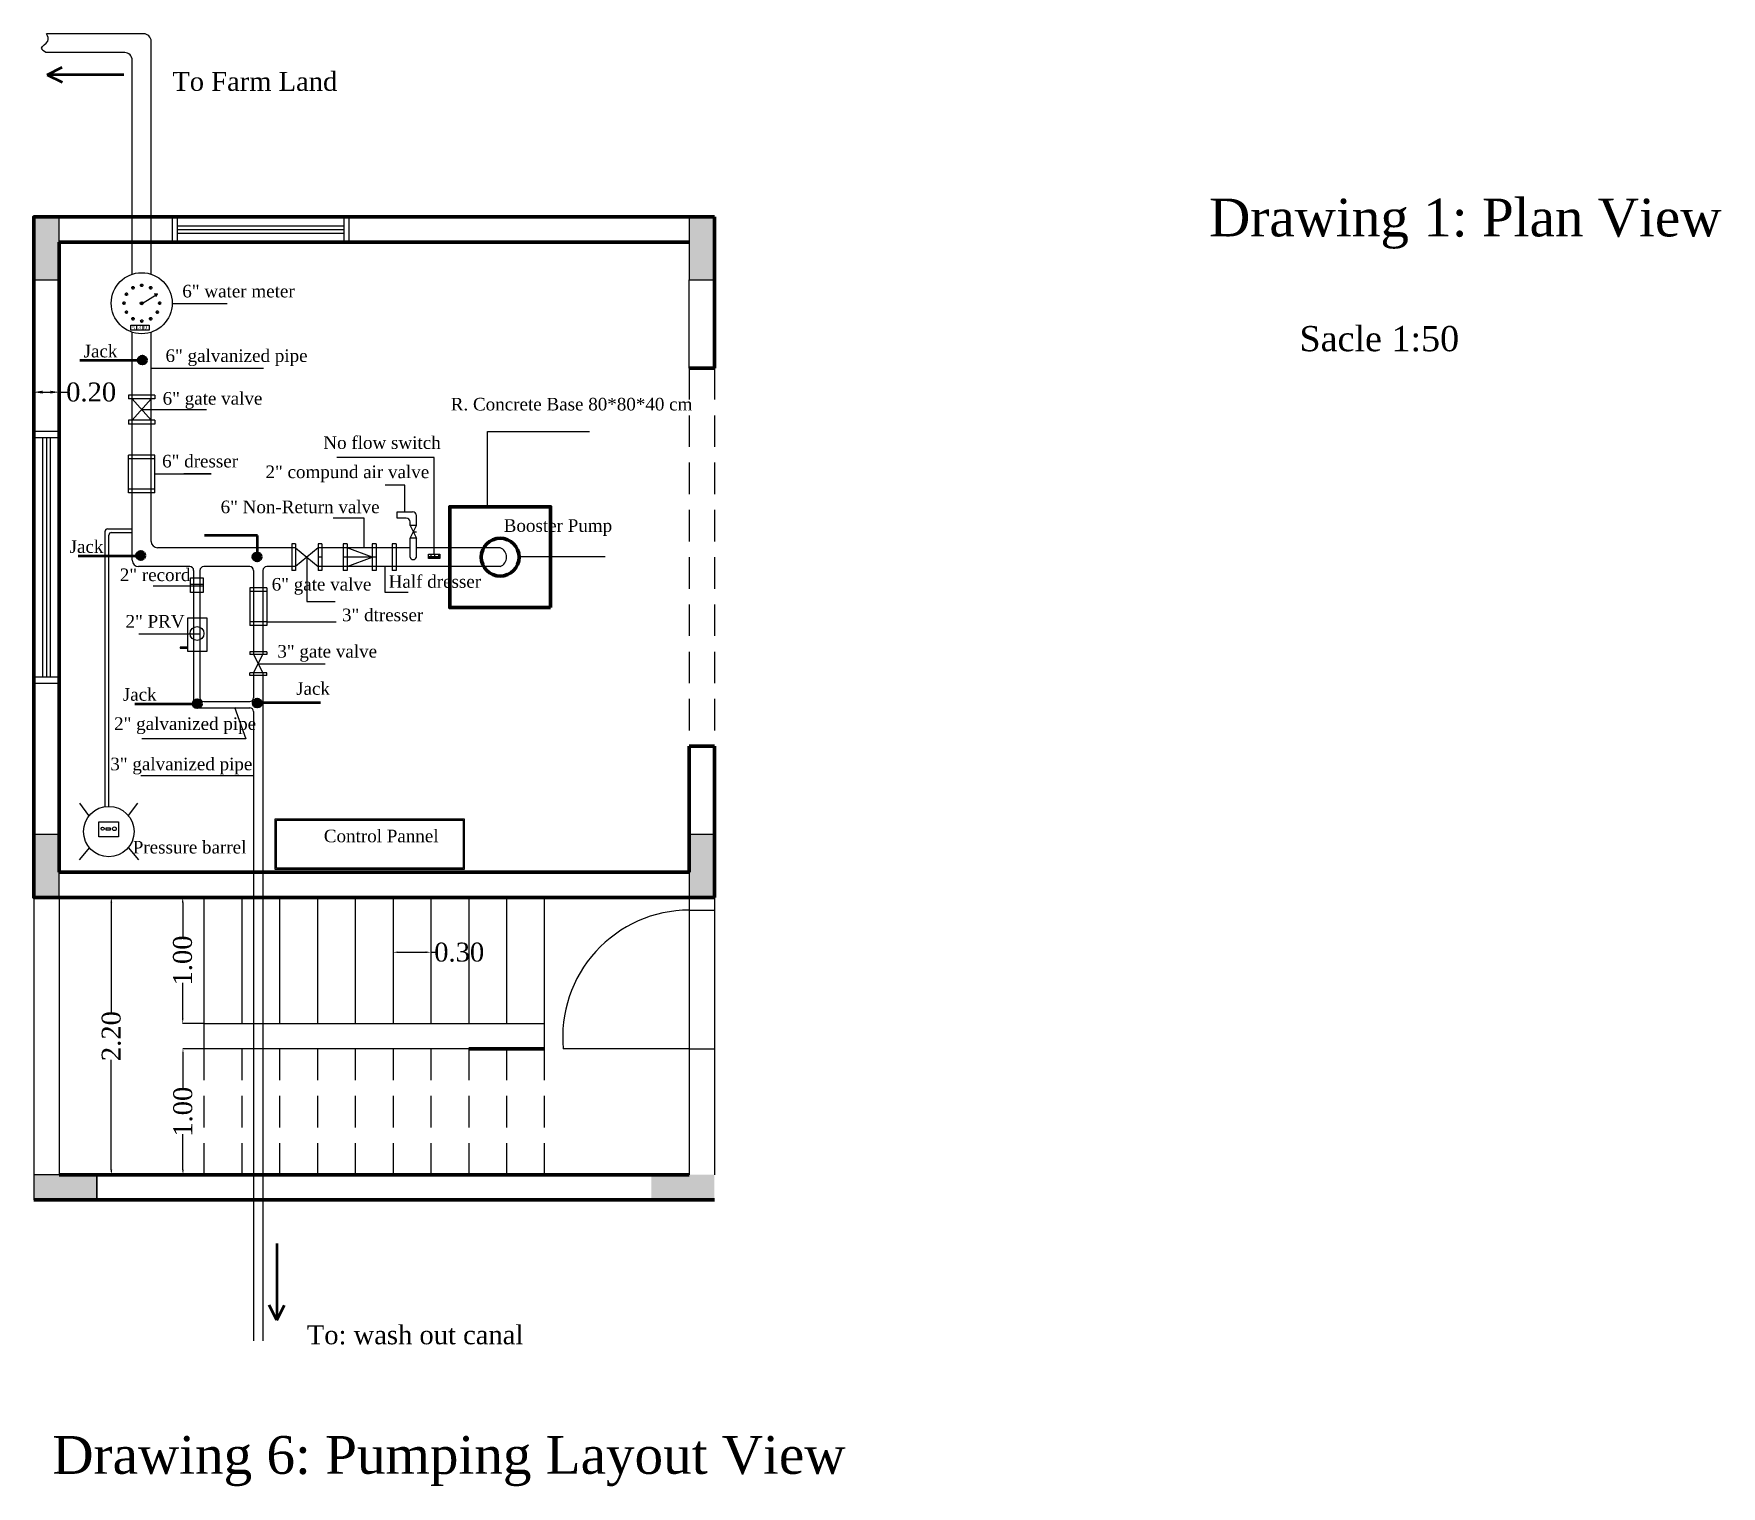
# Model space of a CAD drawing. Extents: x 159757 to 319554, y 183478 to 366995.
# Drawn here: x 159763.02 to 159776.41, y 183477.99 to 183489.51 of the extents above; entities that cross this region are included whole.
import ezdxf

# ---------------------------------------------------------------- set-up
doc = ezdxf.new("R2010")
doc.units = 0
doc.header["$MEASUREMENT"] = 0
doc.header["$PDSIZE"] = 2
doc.linetypes.add('HIDDEN', pattern=[0.375, 0.25, -0.125])
doc.layers.add('DIM6', color=180, linetype='Continuous')
doc.layers.add('LINE-NUSS', color=255, linetype='Continuous', lineweight=70)
doc.styles.add('ATT', font='TXT')
doc.styles.get("Standard").update_dxf_attribs({"font": 'times.ttf', "height": 0.15})
doc.styles.add('style13', font='times.ttf', dxfattribs={"height": 0.06})
doc.dimstyles.new('Copy of dss', dxfattribs={"dimtxt": 0.18, "dimasz": 0.07, "dimexe": 0.18, "dimexo": 0.0625, "dimgap": 0.09, "dimtad": 0, "dimtoh": 1, "dimrnd": 0.05, "dimzin": 0, "dimdsep": 46, "dimtxsty": 'ATT', "dimcen": 0.09, "dimse1": 1, "dimse2": 1, "dimclrd": 8, "dimclrt": 2, "dimadec": 0, "dimazin": 0, "dimtfac": 1, "dimtofl": 0, "dimtmove": 0, "dimatfit": 3, "dimfxl": 0.18, "dimtolj": 1, "dimtzin": 0, "dimarcsym": 0})

# ---------------------------------------------------------------- blocks, each defined once
blk = doc.blocks.new('*D77')
at = {"layer": 'DEFPOINTS', "color": 0, "linetype": 'Continuous', "transparency": 16777216}
for p in [(159763.02, 183486.715), (159763.22, 183486.715), (159763.22, 183486.669)]:
    blk.add_point(p, dxfattribs=at)
at = {"layer": 'DIM6', "color": 0, "linetype": 'Continuous', "lineweight": -2, "transparency": 16777216}
for p, q in [((159763.02, 183486.713), (159763.02, 183486.668)), ((159763.22, 183486.713), (159763.22, 183486.668))]:
    blk.add_line(p, q, dxfattribs=at)
at = {"layer": 'DIM6', "color": 7, "linetype": 'Continuous', "lineweight": -2, "transparency": 16777216}
for p, q in [((159763.09, 183486.669), (159763.15, 183486.669)), ((159763.22, 183486.669), (159763.29, 183486.669))]:
    blk.add_line(p, q, dxfattribs=at)
at = {"layer": 'DIM6', "color": 7, "linetype": 'Continuous', "transparency": 16777216}
for points in [[(159763.09, 183486.681), (159763.09, 183486.658), (159763.02, 183486.669)], [(159763.15, 183486.681), (159763.15, 183486.658), (159763.22, 183486.669)]]:
    blk.add_solid(points, dxfattribs=at)
at = {"layer": 'DIM6', "color": 7, "linetype": 'Continuous', "transparency": 16777216, "insert": (159763.475, 183486.669), "char_height": 0.15, "attachment_point": 5}
blk.add_mtext('\\A1;0.20', dxfattribs=at)
blk = doc.blocks.new('*D113')
at = {"layer": 'DEFPOINTS', "color": 0, "linetype": 'Continuous', "transparency": 16777216}
for p in [(159765.87, 183482.225), (159766.17, 183482.225), (159766.17, 183482.225)]:
    blk.add_point(p, dxfattribs=at)
at = {"layer": 'DIM6', "color": 0, "linetype": 'Continuous', "lineweight": -2, "transparency": 16777216}
for p, q in [((159765.87, 183482.227), (159765.87, 183482.227)), ((159766.17, 183482.227), (159766.17, 183482.227))]:
    blk.add_line(p, q, dxfattribs=at)
at = {"layer": 'DIM6', "color": 7, "linetype": 'Continuous', "lineweight": -2, "transparency": 16777216}
for p, q in [((159765.91, 183482.225), (159766.13, 183482.225)), ((159766.17, 183482.225), (159766.21, 183482.225))]:
    blk.add_line(p, q, dxfattribs=at)
at = {"layer": 'DIM6', "color": 7, "linetype": 'Continuous', "transparency": 16777216}
for points in [[(159765.91, 183482.232), (159765.91, 183482.219), (159765.87, 183482.225)], [(159766.13, 183482.232), (159766.13, 183482.219), (159766.17, 183482.225)]]:
    blk.add_solid(points, dxfattribs=at)
at = {"layer": 'DIM6', "color": 7, "linetype": 'Continuous', "transparency": 16777216, "insert": (159766.395, 183482.225), "char_height": 0.15, "attachment_point": 5}
blk.add_mtext('\\A1;0.30', dxfattribs=at)
blk = doc.blocks.new('*D114')
at = {"layer": 'DEFPOINTS', "color": 0, "linetype": 'Continuous', "transparency": 16777216}
for p in [(159764.201, 183482.66), (159764.37, 183482.66), (159764.37, 183481.66)]:
    blk.add_point(p, dxfattribs=at)
at = {"layer": 'DIM6', "color": 0, "linetype": 'Continuous', "lineweight": -2, "transparency": 16777216}
for p, q in [((159764.368, 183482.66), (159764.2, 183482.66)), ((159764.368, 183481.66), (159764.2, 183481.66))]:
    blk.add_line(p, q, dxfattribs=at)
at = {"layer": 'DIM6', "color": 7, "linetype": 'Continuous', "lineweight": -2, "transparency": 16777216}
for p, q in [((159764.201, 183482.62), (159764.201, 183482.337)), ((159764.201, 183481.7), (159764.201, 183481.983))]:
    blk.add_line(p, q, dxfattribs=at)
at = {"layer": 'DIM6', "color": 7, "linetype": 'Continuous', "transparency": 16777216}
for points in [[(159764.195, 183482.62), (159764.208, 183482.62), (159764.201, 183482.66)], [(159764.195, 183481.7), (159764.208, 183481.7), (159764.201, 183481.66)]]:
    blk.add_solid(points, dxfattribs=at)
at = {"layer": 'DIM6', "color": 7, "linetype": 'Continuous', "transparency": 16777216, "insert": (159764.201, 183482.16), "char_height": 0.15, "attachment_point": 5, "rotation": 90}
blk.add_mtext('\\A1;1.00', dxfattribs=at)
blk = doc.blocks.new('*D115')
at = {"layer": 'DEFPOINTS', "color": 0, "linetype": 'Continuous', "transparency": 16777216}
for p in [(159763.533, 183482.66), (159763.533, 183480.46), (159763.635, 183480.46)]:
    blk.add_point(p, dxfattribs=at)
at = {"layer": 'DIM6', "color": 0, "linetype": 'Continuous', "lineweight": -2, "transparency": 16777216}
for p, q in [((159763.535, 183482.66), (159763.637, 183482.66)), ((159763.535, 183480.46), (159763.637, 183480.46))]:
    blk.add_line(p, q, dxfattribs=at)
at = {"layer": 'DIM6', "color": 7, "linetype": 'Continuous', "lineweight": -2, "transparency": 16777216}
for p, q in [((159763.635, 183482.62), (159763.635, 183481.747)), ((159763.635, 183480.5), (159763.635, 183481.372))]:
    blk.add_line(p, q, dxfattribs=at)
at = {"layer": 'DIM6', "color": 7, "linetype": 'Continuous', "transparency": 16777216}
for points in [[(159763.628, 183482.62), (159763.642, 183482.62), (159763.635, 183482.66)], [(159763.628, 183480.5), (159763.642, 183480.5), (159763.635, 183480.46)]]:
    blk.add_solid(points, dxfattribs=at)
at = {"layer": 'DIM6', "color": 7, "linetype": 'Continuous', "transparency": 16777216, "insert": (159763.635, 183481.56), "char_height": 0.15, "attachment_point": 5, "rotation": 90}
blk.add_mtext('\\A1;2.20', dxfattribs=at)
blk = doc.blocks.new('*D116')
at = {"layer": 'DEFPOINTS', "color": 0, "linetype": 'Continuous', "transparency": 16777216}
for p in [(159764.203, 183481.46), (159764.37, 183481.46), (159764.37, 183480.46)]:
    blk.add_point(p, dxfattribs=at)
at = {"layer": 'DIM6', "color": 0, "linetype": 'Continuous', "lineweight": -2, "transparency": 16777216}
for p, q in [((159764.368, 183481.46), (159764.202, 183481.46)), ((159764.368, 183480.46), (159764.202, 183480.46))]:
    blk.add_line(p, q, dxfattribs=at)
at = {"layer": 'DIM6', "color": 7, "linetype": 'Continuous', "lineweight": -2, "transparency": 16777216}
for p, q in [((159764.203, 183481.42), (159764.203, 183481.137)), ((159764.203, 183480.5), (159764.203, 183480.783))]:
    blk.add_line(p, q, dxfattribs=at)
at = {"layer": 'DIM6', "color": 7, "linetype": 'Continuous', "transparency": 16777216}
for points in [[(159764.197, 183481.42), (159764.21, 183481.42), (159764.203, 183481.46)], [(159764.197, 183480.5), (159764.21, 183480.5), (159764.203, 183480.46)]]:
    blk.add_solid(points, dxfattribs=at)
at = {"layer": 'DIM6', "color": 7, "linetype": 'Continuous', "transparency": 16777216, "insert": (159764.203, 183480.96), "char_height": 0.15, "attachment_point": 5, "rotation": 90}
blk.add_mtext('\\A1;1.00', dxfattribs=at)

msp = doc.modelspace()

# ---------------------------------------------------------------- hatches: boundary and pattern name
at = {"layer": 'DIM6', "linetype": 'Continuous'}
h = msp.add_hatch(color=7, dxfattribs=at)
h.dxf.hatch_style = 1
h.paths.add_polyline_path([(159768.42, 183488.06), (159768.22, 183488.06), (159768.22, 183487.56), (159768.42, 183487.56)])
h.paths.add_polyline_path([(159763.22, 183488.06), (159763.02, 183488.06), (159763.02, 183487.56), (159763.22, 183487.56)])
h.paths.add_polyline_path([(159768.42, 183483.16), (159768.22, 183483.16), (159768.22, 183482.66), (159768.42, 183482.66)])
h.paths.add_polyline_path([(159763.22, 183483.16), (159763.02, 183483.16), (159763.02, 183482.66), (159763.22, 183482.66)])
h = msp.add_hatch(color=7, dxfattribs=at)
h.dxf.hatch_style = 1
h.paths.add_polyline_path([(159763.22, 183488.06), (159763.02, 183488.06), (159763.02, 183487.56), (159763.22, 183487.56)])
h.paths.add_polyline_path([(159763.22, 183483.16), (159763.02, 183483.16), (159763.02, 183482.66), (159763.22, 183482.66)])
h.paths.add_polyline_path([(159763.52, 183480.46), (159763.02, 183480.46), (159763.02, 183480.26), (159763.52, 183480.26)])
h.paths.add_polyline_path([(159768.42, 183480.46), (159767.92, 183480.46), (159767.92, 183480.26), (159768.42, 183480.26)])
h.paths.add_polyline_path([(159768.42, 183483.16), (159768.22, 183483.16), (159768.22, 183482.66), (159768.42, 183482.66)])
h.paths.add_polyline_path([(159768.42, 183488.06), (159768.22, 183488.06), (159768.22, 183487.56), (159768.42, 183487.56)])
at = {"layer": 'DIM6', "linetype": 'Continuous', "lineweight": 50}
h = msp.add_hatch(color=7, dxfattribs=at)
edge = h.paths.add_edge_path()
edge.add_arc((159763.948, 183487.498), 0.005, 0, 360)
edge = h.paths.add_edge_path()
edge.add_arc((159763.807, 183487.498), 0.005, 0, 360)
edge = h.paths.add_edge_path()
edge.add_arc((159763.876, 183487.517), 0.005, 0, 360)
edge = h.paths.add_edge_path()
edge.add_arc((159764.019, 183487.375), 0.005, 0, 360)
edge = h.paths.add_edge_path()
edge.add_arc((159764, 183487.304), 0.005, 0, 360)
edge = h.paths.add_edge_path()
edge.add_arc((159763.948, 183487.252), 0.005, 0, 360)
edge = h.paths.add_edge_path()
edge.add_arc((159763.877, 183487.233), 0.005, 0, 360)
edge = h.paths.add_edge_path()
edge.add_arc((159763.755, 183487.304), 0.005, 0, 360)
edge = h.paths.add_edge_path()
edge.add_arc((159763.736, 183487.375), 0.005, 0, 360)
edge = h.paths.add_edge_path()
edge.add_arc((159763.755, 183487.446), 0.005, 0, 360)
edge = h.paths.add_edge_path()
edge.add_arc((159763.807, 183487.252), 0.005, 0, 360)
at = {"layer": 'DIM6', "linetype": 'Continuous'}
h = msp.add_hatch(color=7, dxfattribs=at)
edge = h.paths.add_edge_path()
edge.add_arc((159763.876, 183487.375), 0.0119, 0, 360)
at = {"layer": 'DIM6', "linetype": 'Continuous', "lineweight": 50}
h = msp.add_hatch(color=7, dxfattribs=at)
edge = h.paths.add_edge_path()
edge.add_arc((159763.881, 183486.924), 0.0334, 0, 360)
h = msp.add_hatch(color=7, dxfattribs=at)
edge = h.paths.add_edge_path()
edge.add_arc((159763.868, 183485.373), 0.0334, 0, 360)
h = msp.add_hatch(color=7, dxfattribs=at)
edge = h.paths.add_edge_path()
edge.add_arc((159764.791, 183485.362), 0.0334, 0, 360)
at = {"layer": 'DIM6', "linetype": 'Continuous'}
h = msp.add_hatch(dxfattribs=at)
h.set_pattern_fill('INSUL', scale=0.08, angle=90, style=0)
h.set_pattern_definition([(90, (-23719.5274, 23715.81763), (0.03, 2e-18), []), (90, (-23719.5174, 23715.81763), (0.03, 2e-18), [0.01, -0.01]), (90, (-23719.5074, 23715.81763), (0.03, 2e-18), [0.01, -0.01])])
h.paths.add_polyline_path([(159766.152, 183485.349), (159766.152, 183485.383), (159766.24, 183485.383), (159766.24, 183485.349)])
at = {"layer": 'DIM6', "linetype": 'Continuous', "lineweight": 50}
h = msp.add_hatch(color=7, dxfattribs=at)
edge = h.paths.add_edge_path()
edge.add_arc((159764.317, 183484.197), 0.0334, 0, 360)
h = msp.add_hatch(color=7, dxfattribs=at)
edge = h.paths.add_edge_path()
edge.add_arc((159764.793, 183484.202), 0.0334, 0, 360)

# ---------------------------------------------------------------- linework, layer by layer
at = {"layer": 'DIM6', "color": 7, "linetype": 'Continuous'}
for p, q in [((159763.891, 183489.513), (159763.122, 183489.513)), ((159763.951, 183487.605), (159763.951, 183489.453)), ((159763.741, 183489.363), (159763.116, 183489.363)), ((159763.801, 183487.605), (159763.801, 183489.303)), ((159764.121, 183487.86), (159764.121, 183488.06)), ((159764.161, 183487.86), (159764.161, 183488.06)), ((159765.481, 183487.86), (159765.481, 183488.06)), ((159765.521, 183487.86), (159765.521, 183488.06)), ((159764.161, 183487.99), (159765.481, 183487.99)), ((159764.161, 183487.96), (159765.481, 183487.96)), ((159764.161, 183487.93), (159765.481, 183487.93)), ((159768.22, 183486.86), (159768.22, 183487.56)), ((159763.887, 183487.379), (159763.999, 183487.446)), ((159763.999, 183487.446), (159763.976, 183487.446)), ((159763.999, 183487.446), (159763.988, 183487.425)), ((159764.118, 183487.372), (159764.554, 183487.372)), ((159763.791, 183487.161), (159763.791, 183487.2)), ((159763.791, 183487.2), (159763.936, 183487.2)), ((159763.936, 183487.161), (159763.791, 183487.161)), ((159763.801, 183485.335), (159763.801, 183487.145)), ((159763.836, 183487.2), (159763.836, 183487.161)), ((159763.886, 183487.2), (159763.886, 183487.161)), ((159763.936, 183487.2), (159763.936, 183487.161)), ((159763.951, 183485.485), (159763.951, 183487.145)), ((159764.841, 183486.856), (159763.947, 183486.856)), ((159763.771, 183486.646), (159763.771, 183486.616)), ((159763.981, 183486.646), (159763.771, 183486.646)), ((159763.981, 183486.616), (159763.771, 183486.616)), ((159763.951, 183486.446), (159763.801, 183486.616)), ((159763.801, 183486.446), (159763.951, 183486.616)), ((159763.981, 183486.646), (159763.981, 183486.616)), ((159763.981, 183486.446), (159763.771, 183486.446)), ((159763.771, 183486.446), (159763.771, 183486.416)), ((159763.876, 183486.531), (159764.389, 183486.531)), ((159763.981, 183486.446), (159763.981, 183486.416)), ((159763.02, 183486.36), (159763.22, 183486.36)), ((159763.02, 183486.31), (159763.22, 183486.31)), ((159763.09, 183486.31), (159763.09, 183484.41)), ((159763.12, 183486.31), (159763.12, 183484.41)), ((159763.15, 183486.31), (159763.15, 183484.41)), ((159763.981, 183486.416), (159763.771, 183486.416)), ((159766.619, 183485.76), (159766.619, 183486.358)), ((159766.619, 183486.358), (159767.428, 183486.358)), ((159763.981, 183486.17), (159763.771, 183486.17)), ((159763.771, 183485.87), (159763.771, 183486.17)), ((159763.981, 183485.87), (159763.981, 183486.17)), ((159763.981, 183486.14), (159763.771, 183486.14)), ((159763.981, 183486.02), (159764.428, 183486.02)), ((159764.428, 183486.02), (159764.21, 183486.02)), ((159766.196, 183486.15), (159765.424, 183486.15)), ((159766.196, 183485.383), (159766.196, 183486.15)), ((159763.981, 183485.9), (159763.771, 183485.9)), ((159765.964, 183485.932), (159765.808, 183485.932)), ((159765.964, 183485.72), (159765.964, 183485.932)), ((159763.981, 183485.87), (159763.771, 183485.87)), ((159765.64, 183485.669), (159765.394, 183485.669)), ((159765.64, 183485.435), (159765.64, 183485.669)), ((159765.904, 183485.67), (159765.904, 183485.72)), ((159765.904, 183485.72), (159766.025, 183485.72)), ((159765.975, 183485.67), (159765.904, 183485.67)), ((159766.005, 183485.61), (159766.005, 183485.64)), ((159766.055, 183485.61), (159766.055, 183485.69)), ((159763.585, 183483.381), (159763.585, 183485.565)), ((159763.605, 183485.585), (159763.801, 183485.585)), ((159763.615, 183483.383), (159763.615, 183485.535)), ((159763.635, 183485.555), (159763.801, 183485.555)), ((159766.055, 183485.61), (159766.005, 183485.61)), ((159766.005, 183485.61), (159766.055, 183485.51)), ((159766.005, 183485.51), (159766.055, 183485.61)), ((159766.005, 183485.36), (159766.005, 183485.51)), ((159766.055, 183485.51), (159766.005, 183485.51)), ((159766.055, 183485.51), (159766.005, 183485.51)), ((159766.03, 183485.56), (159766.055, 183485.56)), ((159766.055, 183485.56), (159766.055, 183485.56)), ((159766.055, 183485.36), (159766.055, 183485.51)), ((159765.096, 183485.435), (159764.001, 183485.435)), ((159765.066, 183485.465), (159765.066, 183485.255)), ((159765.096, 183485.465), (159765.066, 183485.465)), ((159765.096, 183485.465), (159765.096, 183485.255)), ((159765.096, 183485.435), (159765.275, 183485.285)), ((159765.275, 183485.435), (159765.096, 183485.285)), ((159765.185, 183485.36), (159765.185, 183485.008)), ((159765.305, 183485.465), (159765.275, 183485.465)), ((159765.275, 183485.465), (159765.275, 183485.255)), ((159766.005, 183485.435), (159765.275, 183485.435)), ((159765.305, 183485.36), (159765.275, 183485.36)), ((159765.305, 183485.465), (159765.305, 183485.255)), ((159765.505, 183485.465), (159765.475, 183485.465)), ((159765.475, 183485.465), (159765.475, 183485.255)), ((159765.735, 183485.36), (159765.475, 183485.36)), ((159765.505, 183485.465), (159765.505, 183485.255)), ((159765.705, 183485.36), (159765.505, 183485.435)), ((159765.505, 183485.285), (159765.705, 183485.36)), ((159765.705, 183485.465), (159765.705, 183485.255)), ((159765.735, 183485.465), (159765.705, 183485.465)), ((159765.735, 183485.465), (159765.735, 183485.255)), ((159765.864, 183485.465), (159765.864, 183485.255)), ((159765.894, 183485.465), (159765.864, 183485.465)), ((159765.894, 183485.465), (159765.894, 183485.255)), ((159766.72, 183485.435), (159766.055, 183485.435)), ((159766.869, 183485.365), (159767.554, 183485.365)), ((159764.258, 183485.285), (159763.851, 183485.285)), ((159764.288, 183485.255), (159764.288, 183484.195)), ((159764.338, 183485.255), (159764.338, 183484.245)), ((159764.733, 183485.285), (159764.368, 183485.285)), ((159764.763, 183485.255), (159764.763, 183484.588)), ((159764.838, 183485.255), (159764.838, 183484.588)), ((159765.096, 183485.285), (159764.868, 183485.285)), ((159765.096, 183485.255), (159765.066, 183485.255)), ((159766.72, 183485.285), (159765.275, 183485.285)), ((159765.305, 183485.255), (159765.275, 183485.255)), ((159765.505, 183485.255), (159765.475, 183485.255)), ((159765.735, 183485.255), (159765.705, 183485.255)), ((159765.805, 183485.285), (159765.805, 183485.082)), ((159765.894, 183485.255), (159765.864, 183485.255)), ((159764.263, 183485.13), (159763.968, 183485.13)), ((159764.263, 183485.08), (159764.263, 183485.196)), ((159764.263, 183485.196), (159764.363, 183485.196)), ((159764.263, 183485.146), (159764.363, 183485.146)), ((159764.363, 183485.13), (159764.263, 183485.13)), ((159764.363, 183485.08), (159764.263, 183485.08)), ((159764.363, 183485.196), (159764.363, 183485.08)), ((159764.733, 183485.117), (159764.733, 183484.817)), ((159764.868, 183485.117), (159764.733, 183485.117)), ((159764.868, 183485.087), (159764.733, 183485.087)), ((159764.868, 183485.117), (159764.868, 183484.817)), ((159765.805, 183485.082), (159765.989, 183485.082)), ((159765.185, 183485.008), (159765.411, 183485.008)), ((159764.868, 183484.847), (159764.733, 183484.847)), ((159764.868, 183484.817), (159764.733, 183484.817)), ((159764.868, 183484.847), (159765.419, 183484.847)), ((159764.338, 183484.75), (159763.853, 183484.75)), ((159764.868, 183484.608), (159764.733, 183484.608)), ((159764.733, 183484.608), (159764.733, 183484.588)), ((159764.868, 183484.588), (159764.733, 183484.588)), ((159764.763, 183484.588), (159764.838, 183484.442)), ((159764.763, 183484.442), (159764.838, 183484.588)), ((159764.868, 183484.608), (159764.868, 183484.588)), ((159764.868, 183484.442), (159764.733, 183484.442)), ((159764.733, 183484.422), (159764.733, 183484.442)), ((159764.868, 183484.422), (159764.733, 183484.422)), ((159764.763, 183484.442), (159764.763, 183484.245)), ((159764.801, 183484.515), (159765.332, 183484.515)), ((159764.838, 183484.442), (159764.838, 183479.141)), ((159764.868, 183484.422), (159764.868, 183484.442)), ((159763.02, 183484.41), (159763.22, 183484.41)), ((159763.02, 183484.36), (159763.22, 183484.36)), ((159764.318, 183484.165), (159764.733, 183484.165)), ((159764.368, 183484.215), (159764.733, 183484.215)), ((159764.612, 183484.17), (159764.702, 183483.918)), ((159764.763, 183484.135), (159764.763, 183479.141)), ((159764.702, 183483.918), (159763.876, 183483.918)), ((159764.763, 183483.626), (159763.869, 183483.626)), ((159763.457, 183483.311), (159763.384, 183483.409)), ((159763.772, 183483.311), (159763.845, 183483.409)), ((159763.461, 183483.057), (159763.379, 183482.959)), ((159763.768, 183483.057), (159763.85, 183482.959)), ((159763.02, 183482.66), (159763.02, 183480.26)), ((159763.22, 183482.66), (159763.22, 183480.46)), ((159764.37, 183482.66), (159764.37, 183481.66)), ((159764.67, 183482.66), (159764.67, 183481.66)), ((159764.97, 183482.66), (159764.97, 183481.66)), ((159765.27, 183482.66), (159765.27, 183481.66)), ((159765.57, 183482.66), (159765.57, 183481.66)), ((159765.87, 183482.66), (159765.87, 183481.66)), ((159766.17, 183482.66), (159766.17, 183481.66)), ((159766.47, 183482.66), (159766.47, 183481.66)), ((159766.77, 183482.66), (159766.77, 183481.66)), ((159767.07, 183482.66), (159767.07, 183481.66)), ((159768.22, 183482.66), (159768.22, 183480.46)), ((159768.22, 183482.56), (159768.42, 183482.56)), ((159768.42, 183482.66), (159768.42, 183480.459)), ((159764.368, 183481.66), (159767.07, 183481.66)), ((159764.37, 183481.66), (159764.37, 183481.46)), ((159767.07, 183481.66), (159767.07, 183481.46)), ((159766.47, 183481.46), (159764.37, 183481.46)), ((159768.22, 183481.46), (159767.22, 183481.46)), ((159768.22, 183481.46), (159768.42, 183481.46)), ((159763.22, 183480.46), (159763.02, 183480.46)), ((159763.52, 183480.46), (159763.52, 183480.26))]:
    msp.add_line(p, q, dxfattribs=at)
at = {"layer": 'DIM6', "color": 7, "linetype": 'Continuous', "lineweight": 50}
for p, q in [((159763.125, 183489.188), (159763.245, 183489.248)), ((159763.735, 183489.188), (159763.125, 183489.188)), ((159763.125, 183489.188), (159763.245, 183489.128)), ((159763.876, 183486.92), (159763.385, 183486.92)), ((159764.794, 183485.533), (159764.373, 183485.533)), ((159764.794, 183485.364), (159764.794, 183485.533)), ((159763.864, 183485.368), (159763.373, 183485.368)), ((159764.313, 183484.193), (159763.821, 183484.193)), ((159764.805, 183484.207), (159765.294, 183484.207)), ((159764.948, 183479.914), (159764.948, 183479.305)), ((159764.948, 183479.305), (159764.888, 183479.425)), ((159764.948, 183479.305), (159765.008, 183479.425))]:
    msp.add_line(p, q, dxfattribs=at)
at = {"layer": 'DIM6', "color": 7, "linetype": 'HIDDEN'}
for p, q in [((159768.22, 183486.86), (159768.22, 183483.86)), ((159768.42, 183486.86), (159768.42, 183483.86)), ((159764.37, 183481.46), (159764.37, 183480.46)), ((159764.67, 183481.46), (159764.67, 183480.46)), ((159764.97, 183481.46), (159764.97, 183480.46)), ((159765.27, 183481.46), (159765.27, 183480.46)), ((159765.57, 183481.46), (159765.57, 183480.46)), ((159765.87, 183481.46), (159765.87, 183480.46)), ((159766.17, 183481.46), (159766.17, 183480.46)), ((159766.47, 183481.46), (159766.47, 183480.46)), ((159766.77, 183481.46), (159766.77, 183480.46)), ((159767.07, 183481.46), (159767.07, 183480.46))]:
    msp.add_line(p, q, dxfattribs=at)
at = {"layer": 'DIM6', "color": 7, "linetype": 'Continuous'}
for points in [[(159763.02, 183487.56), (159763.22, 183487.56), (159763.22, 183488.06), (159763.02, 183488.06)], [(159768.22, 183487.56), (159768.42, 183487.56), (159768.42, 183488.06), (159768.22, 183488.06)], [(159766.152, 183485.349), (159766.152, 183485.383), (159766.24, 183485.383), (159766.24, 183485.349)], [(159764.393, 183484.611), (159764.241, 183484.611), (159764.241, 183484.88), (159764.393, 183484.88)], [(159764.241, 183484.645), (159764.182, 183484.645), (159764.182, 183484.639), (159764.241, 183484.639)], [(159763.693, 183483.142), (159763.537, 183483.142), (159763.537, 183483.261), (159763.693, 183483.261)], [(159763.625, 183483.194), (159763.594, 183483.194), (159763.594, 183483.213), (159763.625, 183483.213)], [(159766.435, 183482.883), (159764.935, 183482.883), (159764.935, 183483.283), (159766.435, 183483.283)], [(159766.425, 183482.893), (159764.945, 183482.893), (159764.945, 183483.273), (159766.425, 183483.273)], [(159763.02, 183482.66), (159763.22, 183482.66), (159763.22, 183483.16), (159763.02, 183483.16)], [(159768.22, 183482.66), (159768.42, 183482.66), (159768.42, 183483.16), (159768.22, 183483.16)], [(159763.02, 183480.26), (159763.52, 183480.26), (159763.52, 183480.46), (159763.02, 183480.46)]]:
    msp.add_lwpolyline(points, close=True, dxfattribs=at)
for centre, radius in [((159763.876, 183487.375), 0.242), ((159763.876, 183487.375), 0.0119), ((159764.315, 183484.754), 0.0549), ((159763.615, 183483.183), 0.2), ((159763.566, 183483.206), 0.0126), ((159763.659, 183483.205), 0.0149)]:
    msp.add_circle(centre, radius, dxfattribs=at)
at = {"layer": 'DIM6', "color": 7, "linetype": 'Continuous', "lineweight": 50}
for centre, radius in [((159763.807, 183487.498), 0.005), ((159763.876, 183487.517), 0.005), ((159763.948, 183487.498), 0.005), ((159763.736, 183487.375), 0.005), ((159763.755, 183487.446), 0.005), ((159764.019, 183487.375), 0.005), ((159763.755, 183487.304), 0.005), ((159763.807, 183487.252), 0.005), ((159763.877, 183487.233), 0.005), ((159763.948, 183487.252), 0.005), ((159764, 183487.304), 0.005), ((159763.881, 183486.924), 0.0334), ((159763.868, 183485.373), 0.0334), ((159764.791, 183485.362), 0.0334), ((159764.317, 183484.197), 0.0334), ((159764.793, 183484.202), 0.0334)]:
    msp.add_circle(centre, radius, dxfattribs=at)
at = {"layer": 'DIM6', "color": 7, "linetype": 'Continuous'}
for centre, radius, start, end in [((159763.891, 183489.453), 0.06, 0, 90), ((159763.741, 183489.303), 0.06, 360, 90), ((159765.975, 183485.64), 0.03, 0, 90), ((159766.025, 183485.69), 0.03, 0, 90), ((159763.605, 183485.565), 0.02, 90, 180), ((159763.635, 183485.535), 0.02, 90, 180), ((159764.001, 183485.485), 0.05, 180, 270), ((159766.03, 183485.367), 0.0259, 195.0718, 344.9282), ((159766.69, 183485.36), 0.0806, 291.4316, 68.5684), ((159763.851, 183485.335), 0.05, 180, 270), ((159764.258, 183485.255), 0.03, 0, 90), ((159764.368, 183485.255), 0.03, 90, 180), ((159764.733, 183485.255), 0.03, 0, 90), ((159764.868, 183485.255), 0.03, 90, 180), ((159764.318, 183484.195), 0.03, 180, 270), ((159764.368, 183484.245), 0.03, 180, 270), ((159764.733, 183484.245), 0.03, 270, 0), ((159764.733, 183484.135), 0.03, 0, 90), ((159768.223, 183481.553), 1.007, 90.1718, 185.2808)]:
    msp.add_arc(centre, radius, start, end, dxfattribs=at)
msp.add_spline([(159763.116, 183489.363), (159763.082, 183489.398), (159763.131, 183489.454), (159763.122, 183489.513)], degree=3, dxfattribs=at)
for p in [(159763.805, 183487.498), (159763.807, 183487.498), (159763.876, 183487.517), (159763.947, 183487.498), (159763.948, 183487.498), (159763.734, 183487.375), (159763.736, 183487.375), (159763.753, 183487.446), (159763.755, 183487.446), (159763.999, 183487.446), (159764.018, 183487.375), (159764.019, 183487.375), (159763.753, 183487.304), (159763.755, 183487.304), (159763.805, 183487.252), (159763.807, 183487.252), (159763.876, 183487.233), (159763.877, 183487.233), (159763.947, 183487.252), (159763.948, 183487.252), (159763.999, 183487.304), (159764, 183487.304)]:
    msp.add_point(p, dxfattribs=at)
at = {"layer": 'LINE-NUSS', "color": 7, "linetype": 'Continuous'}
for p, q in [((159768.22, 183487.86), (159763.22, 183487.86)), ((159763.22, 183487.86), (159763.22, 183482.86)), ((159768.22, 183486.86), (159768.42, 183486.86)), ((159768.22, 183483.86), (159768.42, 183483.86)), ((159763.22, 183482.86), (159768.22, 183482.86)), ((159766.47, 183481.46), (159767.07, 183481.46)), ((159763.22, 183480.46), (159768.22, 183480.46)), ((159763.02, 183480.26), (159768.42, 183480.26))]:
    msp.add_line(p, q, dxfattribs=at)
for points in [[(159768.42, 183488.06), (159763.02, 183488.06), (159763.02, 183482.66), (159768.42, 183482.66)], [(159768.42, 183486.86), (159768.42, 183488.06)], [(159768.22, 183482.86), (159768.22, 183483.86)], [(159768.42, 183482.66), (159768.42, 183483.86)]]:
    msp.add_lwpolyline(points, dxfattribs=at)
msp.add_lwpolyline([(159767.12, 183484.96), (159766.32, 183484.96), (159766.32, 183485.76), (159767.12, 183485.76)], close=True, dxfattribs=at)
msp.add_circle((159766.72, 183485.36), 0.15, dxfattribs=at)

# ---------------------------------------------------------------- texts
at = {"layer": 'DIM6', "color": 7, "linetype": 'Continuous', "style": 'style13'}
for s, height, p in [('To Farm Land ', 0.15, (159764.119, 183489.06)), ('6" water meter', 0.1, (159764.198, 183487.421)), ('5', 0.03, (159763.801, 183487.164)), ('3', 0.03, (159763.847, 183487.17)), ('0', 0.03, (159763.897, 183487.168)), ('Sacle 1:50', 0.2, (159773.061, 183486.994)), ('Jack', 0.1, (159763.415, 183486.945)), ('6" galvanized pipe', 0.1, (159764.065, 183486.909)), ('6" gate valve', 0.1, (159764.042, 183486.57)), ('R. Concrete Base 80*80*40 cm', 0.1, (159766.328, 183486.524)), ('No flow switch', 0.1, (159765.317, 183486.219)), ('6" dresser', 0.1, (159764.038, 183486.072)), ('2" compund air valve', 0.1, (159764.858, 183485.987)), ('6" Non-Return valve', 0.1, (159764.502, 183485.709)), ('Booster Pump', 0.1, (159766.748, 183485.561)), ('Jack', 0.1, (159763.304, 183485.394)), ('2" record', 0.1, (159763.702, 183485.17)), ('Half dresser', 0.1, (159765.835, 183485.117)), ('6" gate valve', 0.1, (159764.907, 183485.095)), ('3" dtresser', 0.1, (159765.465, 183484.852)), ('2" PRV', 0.1, (159763.748, 183484.801)), ('3" gate valve', 0.1, (159764.952, 183484.563)), ('Jack', 0.1, (159763.726, 183484.221)), ('Jack', 0.1, (159765.101, 183484.268)), ('2" galvanized pipe', 0.1, (159763.657, 183483.989)), ('3" galvanized pipe', 0.1, (159763.627, 183483.669)), ('Pressure barrel', 0.1, (159763.805, 183483.009)), ('Control Pannel', 0.1, (159765.321, 183483.098)), ('To: wash out canal', 0.15, (159765.186, 183479.115))]:
    msp.add_text(s, height=height, dxfattribs=at).set_placement(p)
at = {"layer": 'DIM6', "color": 7, "linetype": 'Continuous'}
for s, p in [('Drawing 1: Plan View', (159772.344, 183487.905)), ('Drawing 6: Pumping Layout View', (159763.167, 183478.087))]:
    msp.add_text(s, height=0.3, dxfattribs=at).set_placement(p)

# ---------------------------------------------------------------- dimensions: what is measured, and where the dimension line sits
dim = msp.add_aligned_dim(p1=(159763.02, 183486.715), p2=(159763.22, 183486.715), distance=-0.046, dimstyle='Copy of dss', override={"dimtxt": 0.05, "dimexe": 0.0015, "dimexo": 0.002, "dimgap": 0, "dimtoh": 0, "dimtxsty": 'Standard', "dimse1": 0, "dimse2": 0, "dimclrd": 7, "dimclrt": 7, "dimfxl": 0}, dxfattribs=at)
dim.commit()
dim.dimension.update_dxf_attribs({"geometry": '*D77', "text_midpoint": (159763.475, 183486.669)})
for base, p1, p2, picture, middle in [((159763.635, 183480.46), (159763.533, 183482.66), (159763.533, 183480.46), '*D115', (159763.635, 183481.56)), ((159764.201, 183482.66), (159764.37, 183481.66), (159764.37, 183482.66), '*D114', (159764.201, 183482.16)), ((159764.203, 183481.46), (159764.37, 183480.46), (159764.37, 183481.46), '*D116', (159764.203, 183480.96))]:
    dim = msp.add_linear_dim(base=base, p1=p1, p2=p2, angle=90, dimstyle='Copy of dss', override={"dimtxt": 0.15, "dimasz": 0.04, "dimexe": 0.0015, "dimexo": 0.002, "dimgap": 0, "dimtoh": 0, "dimtxsty": 'Standard', "dimse1": 0, "dimse2": 0, "dimclrd": 7, "dimclrt": 7, "dimfxl": 0}, dxfattribs=at)
    dim.commit()
    dim.dimension.update_dxf_attribs({"geometry": picture, "text_midpoint": middle})
dim = msp.add_linear_dim(base=(159766.17, 183482.225), p1=(159765.87, 183482.225), p2=(159766.17, 183482.225), dimstyle='Copy of dss', override={"dimtxt": 0.15, "dimasz": 0.04, "dimexe": 0.0015, "dimexo": 0.002, "dimgap": 0, "dimtoh": 0, "dimtxsty": 'Standard', "dimse1": 0, "dimse2": 0, "dimclrd": 7, "dimclrt": 7, "dimfxl": 0}, dxfattribs=at)
dim.commit()
dim.dimension.update_dxf_attribs({"geometry": '*D113', "text_midpoint": (159766.395, 183482.225)})

doc.saveas('drawing.dxf')
